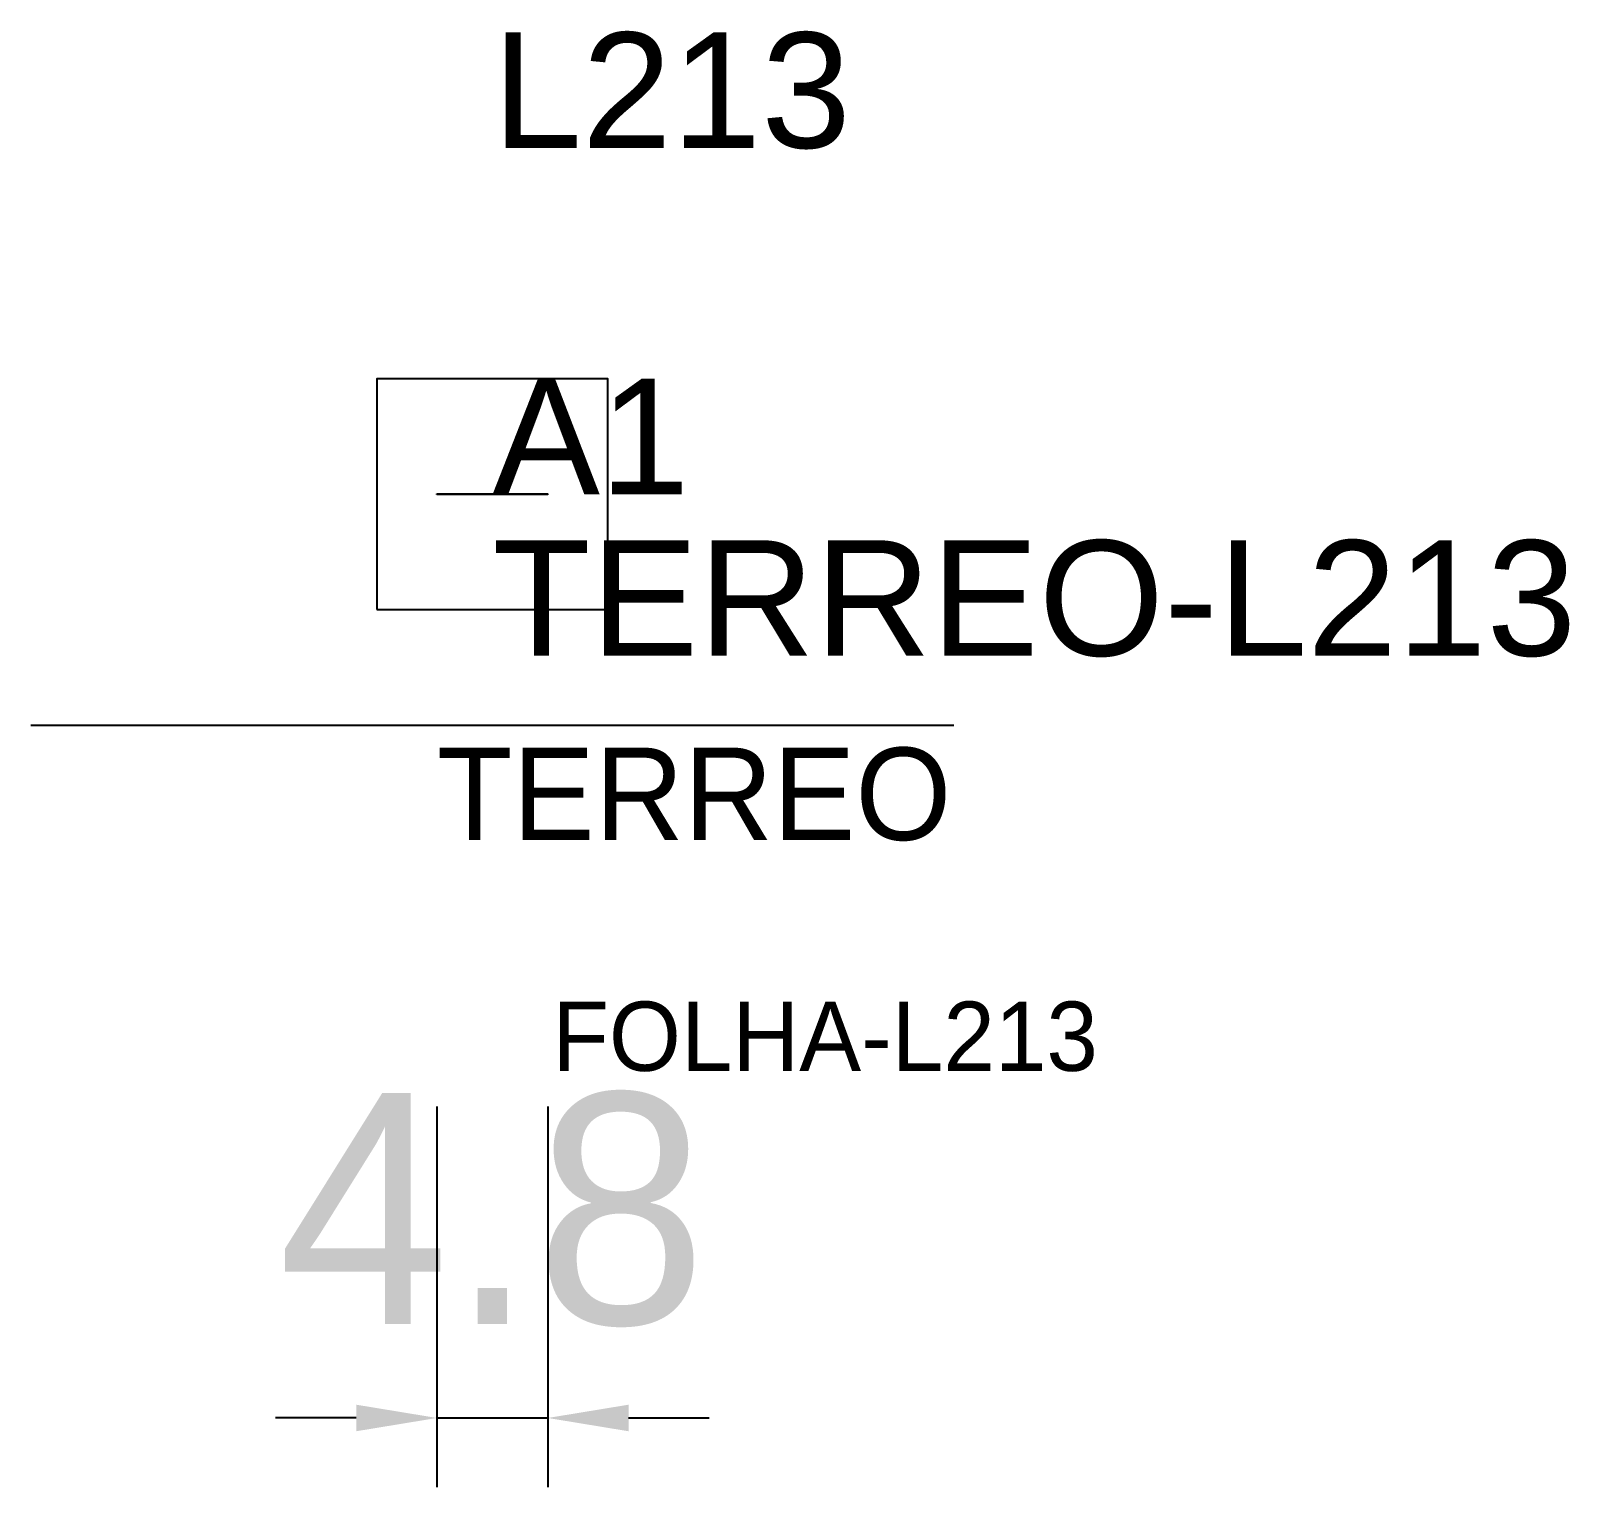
# Model space of a CAD drawing. Header units: metres. Extents: x 204.6 to 271.3, y 158.5 to 221.6.
import ezdxf

# ---------------------------------------------------------------- set-up
doc = ezdxf.new("R2010")
doc.units = ezdxf.units.M
for name, color, linetype in [('3', 3, 'CONTINUOUS'), ('AUX00', 7, 'CONTINUOUS'), ('COTA', 241, 'CONTINUOUS'), ('FOLHA', 255, 'CONTINUOUS'), ('Hachura', 251, 'CONTINUOUS'), ('NOMENCLATURA', 7, 'CONTINUOUS'), ('Nível', 160, 'CONTINUOUS'), ('Painéis', 200, 'CONTINUOUS'), ('Pilares', 5, 'CONTINUOUS'), ('SARR_2.2x7', 40, 'CONTINUOUS')]:
    doc.layers.add(name, color=color, linetype=linetype)
doc.styles.add('ARIAL', font='Arial.ttf')
doc.styles.add('STR_STANDARD', font='arial.ttf')
doc.dimstyles.new('EZ DXF', dxfattribs={"dimtxt": 10, "dimasz": 3.5, "dimexe": 3, "dimexo": 1.5, "dimgap": 1, "dimtad": 1, "dimdec": 1, "dimdsep": 46, "dimcen": 2.5, "dimazin": 3, "dimtfac": 1, "dimtmove": 0, "dimatfit": 3})

msp = doc.modelspace()

# ---------------------------------------------------------------- hatches: boundary and pattern name
at = {"layer": 'Hachura'}
h = msp.add_hatch(dxfattribs=at)
h.set_pattern_fill('ANSI31', scale=50)
h.paths.add_polyline_path([(222.2, 201.5), (227, 201.5), (227, 201.463), (222.2, 201.463)])
h = msp.add_hatch(dxfattribs=at)
h.set_pattern_fill('ANSI31', scale=50)
h.paths.add_polyline_path([(222.2, 201.5), (227, 201.5), (227, 201.463), (222.2, 201.463)])

# ---------------------------------------------------------------- linework, layer by layer
at = {"layer": 'Painéis', "color": 200}
for p, q in [((222.2, 201.5), (227, 201.5)), ((222.2, 201.463), (222.2, 201.5)), ((222.2, 201.5), (227, 201.5)), ((222.2, 201.463), (222.2, 201.5)), ((227, 201.463), (222.2, 201.463)), ((227, 201.463), (222.2, 201.463)), ((227, 201.5), (227, 201.463)), ((227, 201.5), (227, 201.463))]:
    msp.add_line(p, q, dxfattribs=at)
at = {"layer": 'Pilares'}
msp.add_lwpolyline([(219.6, 196.482), (229.6, 196.482), (229.6, 206.482), (219.6, 206.482)], close=True, dxfattribs=at)
msp.add_lwpolyline([(219.6, 196.482), (229.6, 196.482), (229.6, 206.482), (219.6, 206.482)], close=True, dxfattribs=at)
at = {"layer": 'SARR_2.2x7'}
msp.add_line((204.6, 191.482), (244.6, 191.482), dxfattribs=at)
msp.add_line((204.6, 191.482), (244.6, 191.482), dxfattribs=at)

# ---------------------------------------------------------------- texts
at = {"layer": '3', "style": 'STR_STANDARD'}
msp.add_text('A1', height=5, dxfattribs=at).set_placement((224.6, 201.482))
msp.add_text('A1', height=5, dxfattribs=at).set_placement((224.6, 201.482))
at = {"layer": 'AUX00', "style": 'STR_STANDARD'}
msp.add_text('TERREO-L213', height=5, dxfattribs=at).set_placement((224.6, 194.482))
msp.add_text('TERREO-L213', height=5, dxfattribs=at).set_placement((224.6, 194.482))
at = {"layer": 'FOLHA'}
msp.add_text('FOLHA-L213', height=3, dxfattribs=at).set_placement((227.2, 176.5))
msp.add_text('FOLHA-L213', height=3, dxfattribs=at).set_placement((227.2, 176.5))
at = {"layer": 'NOMENCLATURA', "insert": (224.6, 221.482), "char_height": 5, "attachment_point": 1, "style": 'ARIAL'}
msp.add_mtext('L213', dxfattribs=at)
msp.add_mtext('L213', dxfattribs=at)
at = {"layer": 'Nível'}
msp.add_text('TERREO', height=4, dxfattribs=at).set_placement((222.2, 186.5))
msp.add_text('TERREO', height=4, dxfattribs=at).set_placement((222.2, 186.5))

# ---------------------------------------------------------------- dimensions: what is measured, and where the dimension line sits
at = {"layer": 'COTA'}
msp.add_linear_dim(base=(222.2, 161.463), p1=(222.2, 176.463), p2=(227, 176.463), dimstyle='EZ DXF', dxfattribs=at).render()
msp.add_linear_dim(base=(222.2, 161.463), p1=(222.2, 176.463), p2=(227, 176.463), dimstyle='EZ DXF', dxfattribs=at).render()

doc.saveas('drawing.dxf')
